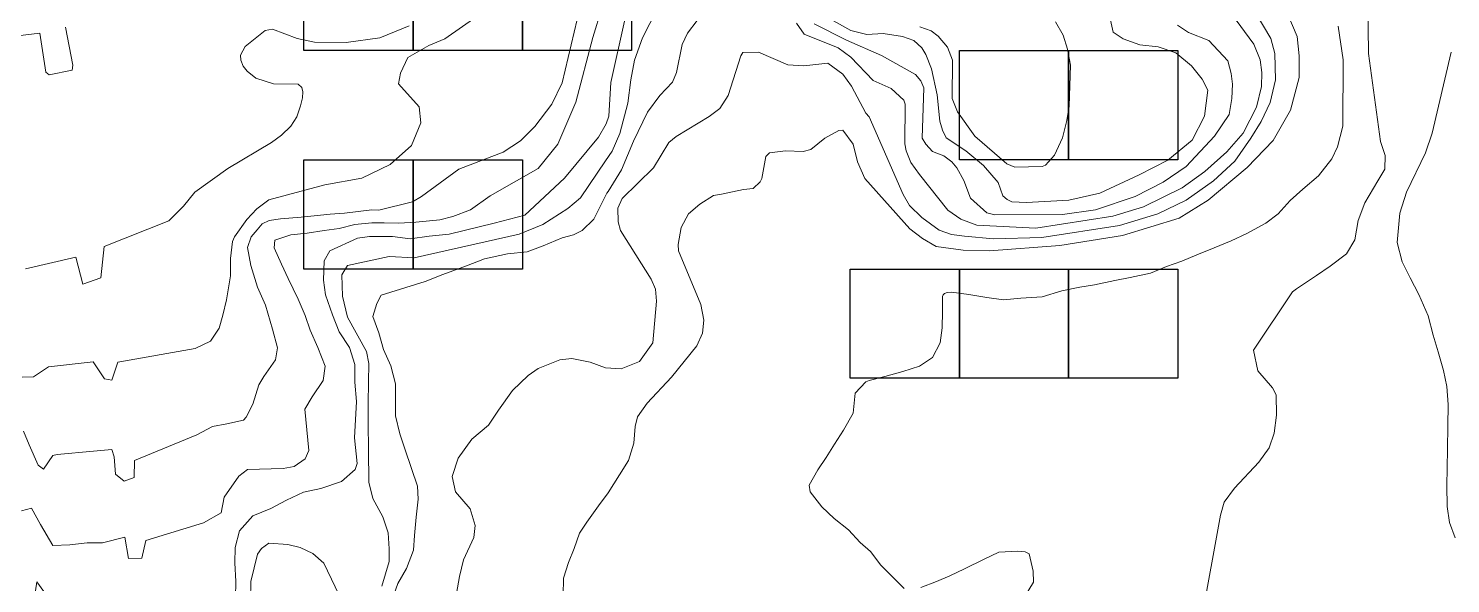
# Model space of a CAD drawing. Header units: metres. Extents: x 78 to 178, y -74 to 157.
# Drawn here: x 150.766 to 153.378, y 67.559 to 68.578 of the extents above; entities that cross this region are included whole.
import ezdxf

# ---------------------------------------------------------------- set-up
doc = ezdxf.new("R2010")
doc.units = ezdxf.units.M
doc.layers.add('01_Fina', color=252, linetype='Continuous', lineweight=15)
doc.layers.add('modulos alternativos', color=10, linetype='Continuous')

msp = doc.modelspace()

# ---------------------------------------------------------------- linework, layer by layer
at = {"layer": '01_Fina', "color": 252, "linetype": 'Continuous', "lineweight": 9, "true_color": 0x939598}
for points in [[(151.81945, 68.61552), (151.80246, 68.56187), (151.77168, 68.44293), (151.7381, 68.36587), (151.70198, 68.32118), (151.61395, 68.27074), (151.57796, 68.24546), (151.54545, 68.23301), (151.52177, 68.22686), (151.47721, 68.22231), (151.44631, 68.22084), (151.41942, 68.22124), (151.3964, 68.22151), (151.3655, 68.21803), (151.3366, 68.21067), (151.30931, 68.20706), (151.27813, 68.20211), (151.24803, 68.19903), (151.21846, 68.18953), (151.21726, 68.17562), (151.2305, 68.14538), (151.24281, 68.11916), (151.26141, 68.08089), (151.27399, 68.05133), (151.28322, 68.0239), (151.29767, 67.99232), (151.31078, 67.95794), (151.30703, 67.93145), (151.28723, 67.90188), (151.27385, 67.879), (151.28108, 67.80288), (151.27439, 67.78763), (151.25392, 67.77385), (151.23398, 67.77023), (151.16856, 67.76836), (151.15237, 67.75565), (151.12548, 67.71725), (151.12013, 67.68849), (151.08721, 67.66989), (150.98125, 67.63765), (150.97443, 67.60514), (150.94941, 67.60487), (150.94286, 67.64393), (150.90165, 67.63337), (150.87382, 67.6331), (150.84171, 67.63002), (150.81067, 67.62842), (150.78806, 67.66708), (150.7716, 67.69705), (150.75314, 67.69197)], [(151.92113, 68.61378), (151.89384, 68.56107), (151.87925, 68.52026), (151.87216, 68.48427), (151.86668, 68.44119), (151.85196, 68.38567), (151.83831, 68.35289), (151.82574, 68.3355), (151.78011, 68.2674), (151.75643, 68.24746), (151.71108, 68.21843), (151.6676, 68.20023), (151.4744, 68.15702), (151.42825, 68.15956), (151.35199, 68.14284), (151.34182, 68.12558), (151.34289, 68.08651), (151.35225, 68.04785), (151.38717, 67.9847), (151.39132, 67.96276), (151.39065, 67.92851), (151.38985, 67.88944), (151.38998, 67.85318), (151.39065, 67.80395), (151.39119, 67.74468), (151.39868, 67.71471), (151.41701, 67.68086), (151.42664, 67.65156), (151.42851, 67.62213), (151.42878, 67.59938), (151.41513, 67.55363)], [(153.01914, 68.60816), (153.04844, 68.56), (153.0554, 68.5327), (153.05647, 68.484), (153.0467, 68.44266), (153.03038, 68.40774), (153.01152, 68.37657), (152.98222, 68.33456), (152.94275, 68.29817), (152.89271, 68.26298), (152.84027, 68.23756), (152.77043, 68.21656), (152.62754, 68.19461), (152.5387, 68.19221), (152.48519, 68.19662), (152.46177, 68.19983), (152.43903, 68.20759), (152.40719, 68.23101), (152.38444, 68.25308), (152.3728, 68.27315), (152.31006, 68.4163), (152.30404, 68.42273), (152.27781, 68.4721), (152.26162, 68.49457), (152.23446, 68.51491), (152.19005, 68.50982), (152.16088, 68.51183), (152.1071, 68.53498), (152.0782, 68.53444), (152.07445, 68.52802), (152.05131, 68.45497), (152.03565, 68.43156), (152.01612, 68.41671), (151.95578, 68.37965), (151.9424, 68.36868), (151.91404, 68.32265), (151.85678, 68.26579), (151.84861, 68.24826), (151.84902, 68.22284), (151.85356, 68.20692), (151.90989, 68.11795), (151.91765, 68.09962), (151.91952, 68.07755), (151.91257, 68.00062), (151.88808, 67.96677), (151.8549, 67.95326), (151.82614, 67.95513), (151.79764, 67.96503), (151.76419, 67.97185), (151.74198, 67.96985), (151.70211, 67.95339), (151.68392, 67.94082), (151.65489, 67.91352), (151.6292, 67.87726), (151.61087, 67.84984), (151.5801, 67.82402), (151.55548, 67.78883), (151.54397, 67.75538), (151.55066, 67.72702), (151.57715, 67.69598), (151.58665, 67.66548), (151.58411, 67.64313), (151.56485, 67.60233), (151.55775, 67.57155), (151.552, 67.54038)], [(151.74787, 67.53664), (151.74854, 67.56861), (151.75817, 67.59697), (151.76834, 67.6228), (151.77811, 67.65089), (151.79135, 67.6715), (151.81276, 67.70146), (151.83069, 67.72501), (151.85142, 67.75833), (151.86801, 67.78441), (151.87791, 67.81639), (151.88019, 67.84743), (151.88474, 67.86509), (151.9024, 67.88984), (151.94695, 67.93774), (151.99351, 67.99513), (152.00394, 68.01868), (152.00649, 68.04223), (152.00127, 68.07099), (151.9602, 68.1696), (151.95939, 68.18177), (151.96474, 68.21281), (151.97839, 68.2377), (151.9994, 68.25536), (152.02401, 68.27168), (152.03926, 68.27422), (152.07967, 68.28251), (152.09746, 68.28452), (152.10991, 68.29656), (152.11325, 68.30298), (152.12034, 68.34326), (152.12717, 68.34968), (152.15633, 68.35356), (152.18898, 68.35209), (152.20329, 68.35583), (152.22858, 68.37684), (152.25467, 68.39115), (152.26162, 68.39182), (152.28089, 68.3656), (152.28892, 68.33309), (152.30216, 68.30272), (152.38511, 68.21054), (152.40853, 68.19274), (152.43328, 68.17762), (152.48291, 68.1708), (152.53108, 68.17013), (152.66072, 68.17936), (152.77565, 68.19796), (152.87973, 68.22967), (152.93298, 68.26312), (153.00456, 68.32305), (153.05232, 68.37242), (153.08443, 68.42821), (153.10009, 68.48802), (153.10035, 68.52815), (153.09634, 68.56334), (153.07774, 68.60816)], [(152.97593, 68.60535), (153.01687, 68.54969), (153.02837, 68.52106), (153.03145, 68.49725), (153.03078, 68.47183), (153.02155, 68.4337), (152.9976, 68.38634), (152.9675, 68.35155), (152.92669, 68.31543), (152.88509, 68.28532), (152.81418, 68.25067), (152.75772, 68.23341), (152.6167, 68.21134), (152.50833, 68.21696), (152.47863, 68.22793), (152.45468, 68.24438), (152.40277, 68.30981), (152.38712, 68.33228), (152.37802, 68.35369), (152.37601, 68.36667), (152.37628, 68.43958), (152.37387, 68.44681), (152.35073, 68.46835), (152.31782, 68.4828), (152.27661, 68.52575), (152.25333, 68.5426), (152.19098, 68.56776), (152.17667, 68.58809)], [(153.22638, 68.62729), (153.22732, 68.53257), (153.2498, 68.37095), (153.25796, 68.34513), (153.25729, 68.32011), (153.24458, 68.29817), (153.22103, 68.25803), (153.20846, 68.22552), (153.20257, 68.19007), (153.18705, 68.16465), (153.15695, 68.1419), (153.13233, 68.12478), (153.09554, 68.09989), (153.08818, 68.09427), (153.01633, 67.98764), (153.02423, 67.94938), (153.05139, 67.91794), (153.05821, 67.90549), (153.05875, 67.86803), (153.05446, 67.83459), (153.04496, 67.80769), (153.02623, 67.78134), (152.98128, 67.73371), (152.96242, 67.70789), (152.95546, 67.68394), (152.92081, 67.49275)], [(150.65266, 68.55384), (150.78659, 68.57003), (150.79756, 68.49792), (150.80398, 68.49337), (150.84599, 68.50206), (150.8472, 68.51076), (150.83368, 68.581)], [(151.5896, 68.60053), (151.53086, 68.55946), (151.50156, 68.54702), (151.4625, 68.52494), (151.44912, 68.49604), (151.44564, 68.47678), (151.48377, 68.43423), (151.48658, 68.40507), (151.46972, 68.36332), (151.43052, 68.3284), (151.37834, 68.30325), (151.31038, 68.29135), (151.20763, 68.26365), (151.18568, 68.24733), (151.16682, 68.22739), (151.14461, 68.19555), (151.14046, 68.18712), (151.13725, 68.15555), (151.13712, 68.12384), (151.12976, 68.07996), (151.1228, 68.05159), (151.11598, 68.02751), (151.10033, 68.0037), (151.07236, 67.99058), (150.93001, 67.96503), (150.91917, 67.93198), (150.90553, 67.93493), (150.88466, 67.96597), (150.80278, 67.9566), (150.77508, 67.93854), (150.75461, 67.93801)], [(151.77383, 68.59465), (151.74626, 68.47878), (151.72713, 68.43932), (151.69636, 68.39838), (151.66947, 68.37202), (151.63776, 68.35115), (151.55642, 68.32011), (151.48778, 68.2694), (151.47146, 68.2599), (151.40938, 68.24479), (151.3964, 68.24505), (151.34663, 68.2393), (151.32028, 68.23743), (151.26676, 68.23167), (151.22876, 68.22873), (151.20829, 68.22579), (151.19505, 68.21937), (151.18622, 68.20853), (151.17511, 68.19555), (151.16829, 68.17588), (151.17445, 68.14297), (151.18689, 68.10283), (151.20134, 68.07006), (151.21445, 68.02577), (151.22315, 67.99139), (151.2194, 67.96985), (151.19813, 67.93894), (151.18916, 67.92369), (151.17806, 67.88837), (151.16602, 67.86415), (151.16067, 67.85853), (151.13043, 67.85225), (151.1038, 67.84743), (151.07504, 67.83164), (150.96065, 67.78495), (150.96025, 67.75338), (150.94179, 67.74669), (150.92573, 67.7598), (150.92305, 67.79124), (150.91877, 67.80462), (150.88519, 67.80207), (150.81843, 67.79539), (150.81054, 67.79365), (150.79381, 67.76876), (150.78365, 67.77612), (150.76706, 67.81371), (150.75689, 67.8386)], [(151.46504, 68.58354), (151.41125, 68.5612), (151.34971, 68.55237), (151.29151, 68.55331), (151.25927, 68.56026), (151.21432, 68.57699), (151.2008, 68.57444), (151.16414, 68.54555), (151.15531, 68.52949), (151.15572, 68.52039), (151.16026, 68.50889), (151.16789, 68.50019), (151.18381, 68.48708), (151.21605, 68.47691), (151.26128, 68.47624), (151.26783, 68.47022), (151.2697, 68.46179), (151.26944, 68.45082), (151.26582, 68.43611), (151.25873, 68.41617), (151.2479, 68.39918), (151.2305, 68.38259), (151.21244, 68.36908), (151.13244, 68.32131), (151.07156, 68.27743), (151.05082, 68.25188), (151.02393, 68.22472), (150.90486, 68.17776), (150.89897, 68.12009), (150.86593, 68.10886), (150.85268, 68.15849), (150.7605, 68.13709)], [(151.86066, 68.59197), (151.8355, 68.47905), (151.83176, 68.41724), (151.82721, 68.40346), (151.81289, 68.37898), (151.75055, 68.30312), (151.6779, 68.23542), (151.62144, 68.22057), (151.53849, 68.20037), (151.50183, 68.19702), (151.46718, 68.19167), (151.43453, 68.19595), (151.39212, 68.19649), (151.37058, 68.19328), (151.31934, 68.1696), (151.30891, 68.15167), (151.30783, 68.11621), (151.31185, 68.08879), (151.32416, 68.05226), (151.33673, 68.02109), (151.3556, 67.99232), (151.36563, 67.96075), (151.36563, 67.92877), (151.36844, 67.89292), (151.36456, 67.82642), (151.36991, 67.77933), (151.3663, 67.76836), (151.34101, 67.74588), (151.30288, 67.73344), (151.27144, 67.72648), (151.23987, 67.71203), (151.2111, 67.69625), (151.17833, 67.68273), (151.15384, 67.65544), (151.14555, 67.62454), (151.14488, 67.59657), (151.14662, 67.56232), (151.14635, 67.53316)], [(151.99458, 68.59291), (151.97679, 68.56976), (151.96648, 68.54916), (151.95605, 68.49738), (151.94882, 68.47945), (151.92554, 68.4551), (151.90333, 68.42433), (151.87751, 68.37149), (151.85517, 68.31864), (151.83109, 68.27863), (151.82828, 68.27569), (151.80433, 68.22779), (151.78292, 68.20692), (151.7674, 68.19943), (151.74613, 68.19395), (151.71135, 68.17896), (151.68231, 68.16786), (151.64579, 68.16451), (151.60338, 68.15541), (151.57046, 68.1423), (151.52725, 68.12638), (151.49447, 68.1134), (151.41393, 68.08852), (151.40604, 68.07327), (151.39881, 68.04905), (151.40952, 68.01922), (151.41835, 67.98831), (151.43132, 67.95861), (151.44029, 67.92556), (151.44029, 67.89519), (151.43989, 67.8667), (151.44805, 67.83365), (151.45781, 67.80395), (151.48069, 67.73759), (151.48163, 67.71364), (151.47815, 67.68046), (151.47507, 67.64715), (151.4732, 67.61999), (151.46009, 67.58654), (151.44457, 67.55858), (151.4336, 67.52767)], [(153.17166, 68.58234), (153.18103, 68.52093), (153.18036, 68.39864), (153.17033, 68.36065), (153.16043, 68.33871), (153.13541, 68.30767), (153.10718, 68.28292), (153.08376, 68.26231), (153.06155, 68.23756), (153.03908, 68.2207), (153.00403, 68.20157), (152.97499, 68.18833), (152.94382, 68.17535), (152.91225, 68.16277), (152.88455, 68.15113), (152.85619, 68.14096), (152.82715, 68.12866), (152.78969, 68.12063), (152.76173, 68.11554), (152.72427, 68.10752), (152.69698, 68.1031), (152.66393, 68.09628), (152.62794, 68.08558), (152.58901, 68.08263), (152.55717, 68.07956), (152.52653, 68.08437), (152.49335, 68.08986), (152.46137, 68.09414), (152.45348, 68.0936), (152.44893, 68.09173), (152.44612, 68.08892), (152.44505, 68.08611), (152.44505, 68.05855), (152.44465, 68.02831), (152.4409, 68.00089), (152.42659, 67.97373), (152.40291, 67.95767), (152.3724, 67.94791), (152.33922, 67.93881), (152.31006, 67.93185), (152.30404, 67.92904), (152.28437, 67.90844), (152.28102, 67.87178), (152.26323, 67.8402), (152.24637, 67.81478), (152.23125, 67.7903), (152.216, 67.76769), (152.19981, 67.73933), (152.20182, 67.72688), (152.22309, 67.69973), (152.24597, 67.67792), (152.27233, 67.65731), (152.29347, 67.6343), (152.313, 67.61744), (152.3316, 67.59216), (152.37454, 67.54921)], [(152.87652, 68.58435), (152.89713, 68.57097), (152.93445, 68.55612), (152.96911, 68.51865), (152.97526, 68.49564), (152.9778, 68.47598), (152.97673, 68.44948), (152.97138, 68.42059), (152.94489, 68.38032), (152.89271, 68.32466), (152.8503, 68.29616), (152.79866, 68.26994), (152.72628, 68.24532), (152.66527, 68.23649), (152.54125, 68.23609), (152.52653, 68.23984), (152.49643, 68.26646), (152.48412, 68.2991), (152.47154, 68.32265), (152.46244, 68.33362), (152.44746, 68.34459), (152.42685, 68.35249), (152.41441, 68.366), (152.40786, 68.3771), (152.41067, 68.46942), (152.40531, 68.48226), (152.39555, 68.4939), (152.33267, 68.52855), (152.26845, 68.55692), (152.20904, 68.58689)], [(152.75357, 68.59358), (152.75825, 68.57137), (152.77685, 68.55919), (152.80735, 68.54849), (152.84134, 68.54461), (152.87358, 68.53391), (152.90221, 68.50969), (152.92228, 68.48547), (152.93231, 68.465), (152.92643, 68.41738), (152.90368, 68.37349), (152.85886, 68.3367), (152.80642, 68.30927), (152.7339, 68.27609), (152.67704, 68.26271), (152.59904, 68.25857), (152.57215, 68.2599), (152.56372, 68.26432), (152.55583, 68.27114), (152.5474, 68.29522), (152.52024, 68.3264), (152.48773, 68.35369), (152.45201, 68.37777), (152.44492, 68.39129), (152.44037, 68.40801), (152.43515, 68.45631), (152.42485, 68.5042), (152.41441, 68.53029), (152.40719, 68.5426), (152.39234, 68.55625), (152.37147, 68.56334), (152.33628, 68.56923), (152.30577, 68.56762), (152.27674, 68.57458), (152.23513, 68.59772)], [(152.65242, 68.59037), (152.66687, 68.56588), (152.67463, 68.54033), (152.67999, 68.51116), (152.67771, 68.43557), (152.6737, 68.40908), (152.66527, 68.37777), (152.65069, 68.3454), (152.63436, 68.32707), (152.62808, 68.32466), (152.57804, 68.32345), (152.56332, 68.32948), (152.50432, 68.38058), (152.47274, 68.42514), (152.46271, 68.45002), (152.46351, 68.51999), (152.45401, 68.54394), (152.43716, 68.56401), (152.42405, 68.57378), (152.40331, 68.58154)], [(153.37931, 68.53511), (153.34452, 68.38634), (153.33221, 68.35008), (153.29756, 68.2777), (153.28525, 68.23877), (153.28044, 68.18498), (153.28927, 68.14966), (153.30438, 68.12009), (153.32017, 68.08946), (153.33716, 68.05026), (153.34613, 68.01467), (153.35563, 67.98443), (153.36553, 67.95005), (153.37155, 67.92075), (153.37369, 67.88757), (153.37315, 67.84783), (153.37262, 67.80636), (153.37222, 67.77063), (153.37168, 67.73893), (153.37222, 67.70026), (153.37663, 67.67096), (153.38693, 67.64233)], [(151.35011, 67.50894), (151.30837, 67.59604), (151.2883, 67.6141), (151.26475, 67.62507), (151.24228, 67.63015), (151.20776, 67.63256), (151.19398, 67.6232), (151.18675, 67.61236), (151.17431, 67.56206), (151.17378, 67.52807)], [(152.40531, 67.55162), (152.43368, 67.56206), (152.45843, 67.57276), (152.48559, 67.58574), (152.52158, 67.6034), (152.54874, 67.61637), (152.58326, 67.61838), (152.5969, 67.61704), (152.60413, 67.61303), (152.61162, 67.58132), (152.61202, 67.56125), (152.57964, 67.50787)], [(150.79408, 67.54399), (150.78124, 67.56165), (150.77267, 67.50439)]]:
    msp.add_lwpolyline(points, dxfattribs=at)
at = {"layer": 'modulos alternativos'}
for points in [[(151.47253, 68.73837), (151.47253, 68.53768), (151.27185, 68.53768), (151.27185, 68.73837)], [(151.67322, 68.73837), (151.67322, 68.53768), (151.47253, 68.53768), (151.47253, 68.73837)], [(151.8739, 68.73837), (151.8739, 68.53768), (151.67322, 68.53768), (151.67322, 68.73837)], [(152.67664, 68.53768), (152.67664, 68.337), (152.47596, 68.337), (152.47596, 68.53768)], [(152.87733, 68.53768), (152.87733, 68.337), (152.67664, 68.337), (152.67664, 68.53768)], [(151.47253, 68.337), (151.47253, 68.13631), (151.27185, 68.13631), (151.27185, 68.337)], [(151.67322, 68.337), (151.67322, 68.13631), (151.47253, 68.13631), (151.47253, 68.337)], [(152.47596, 68.13631), (152.47596, 67.93563), (152.27527, 67.93563), (152.27527, 68.13631)], [(152.67664, 68.13631), (152.67664, 67.93563), (152.47596, 67.93563), (152.47596, 68.13631)], [(152.87733, 68.13631), (152.87733, 67.93563), (152.67664, 67.93563), (152.67664, 68.13631)]]:
    msp.add_lwpolyline(points, close=True, dxfattribs=at)

doc.saveas('drawing.dxf')
